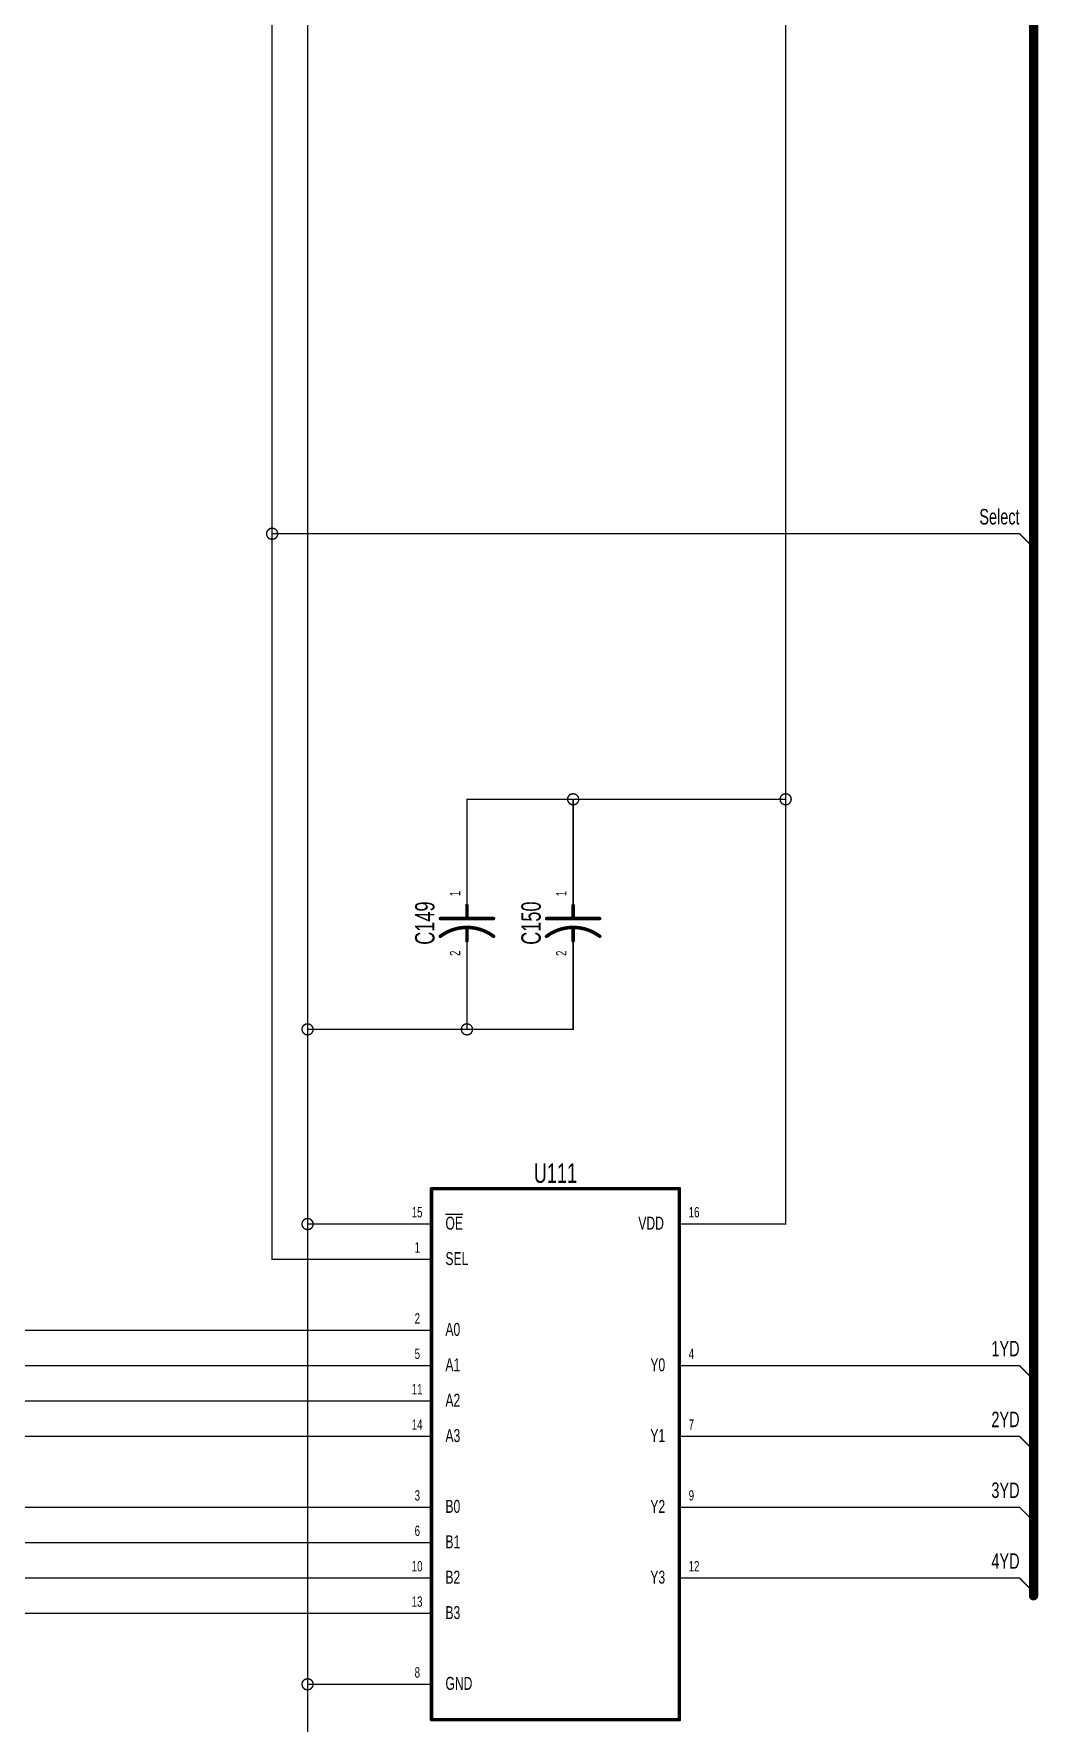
# Model space of a CAD drawing. Extents: x 0 to 23.8, y -0.1 to 21.2.
# Drawn here: x 9.877 to 12.713, y 2.299 to 7.071 of the extents above; entities that cross this region are included whole.
import ezdxf
from ezdxf.enums import TextEntityAlignment as Align

# ---------------------------------------------------------------- set-up
doc = ezdxf.new("R2010")
doc.units = 0
for name, color, linetype in [('Bus', 180, 'CONTINUOUS'), ('Element', 253, 'CONTINUOUS'), ('Net', 50, 'CONTINUOUS'), ('Pin', 50, 'CONTINUOUS')]:
    doc.layers.add(name, color=color, linetype=linetype)

msp = doc.modelspace()

# ---------------------------------------------------------------- linework, layer by layer
at = {"layer": 'Bus', "linetype": 'CONTINUOUS', "const_width": 0.0262}
msp.add_lwpolyline([(12.7, 19.7091), (12.7, 2.6591)], dxfattribs=at)
at = {"layer": 'Bus', "linetype": 'CONTINUOUS', "const_width": 0.0131}
msp.add_lwpolyline([(12.6934, 2.6591, 1), (12.7066, 2.6591, 1), (12.6934, 2.6591, 1)], format="xyb", dxfattribs=at)
at = {"layer": 'Element', "linetype": 'CONTINUOUS'}
for points, const_width in [([(11.1, 4.6091), (11.1, 4.5721)], 0.0098), ([(11.4, 4.6091), (11.4, 4.5721)], 0.0098), ([(11.1752, 4.5219), (11.1686, 4.5265), (11.1617, 4.5307), (11.1546, 4.5345), (11.1472, 4.5378), (11.1397, 4.5406), (11.1319, 4.5429), (11.1241, 4.5447), (11.1161, 4.546), (11.1081, 4.5468), (11.1, 4.5471), (11.0919, 4.5468), (11.0839, 4.546), (11.0759, 4.5447), (11.0681, 4.5429), (11.0603, 4.5406), (11.0528, 4.5378), (11.0454, 4.5345), (11.0383, 4.5307), (11.0314, 4.5265), (11.0248, 4.5219)], 0.01), ([(11.025, 4.5721), (11.175, 4.5721)], 0.0098), ([(11.1, 4.5471), (11.1, 4.5091)], 0.0098), ([(11.4752, 4.5219), (11.4686, 4.5265), (11.4617, 4.5307), (11.4546, 4.5345), (11.4472, 4.5378), (11.4397, 4.5406), (11.4319, 4.5429), (11.4241, 4.5447), (11.4161, 4.546), (11.4081, 4.5468), (11.4, 4.5471), (11.3919, 4.5468), (11.3839, 4.546), (11.3759, 4.5447), (11.3681, 4.5429), (11.3603, 4.5406), (11.3528, 4.5378), (11.3454, 4.5345), (11.3383, 4.5307), (11.3314, 4.5265), (11.3248, 4.5219)], 0.01), ([(11.325, 4.5721), (11.475, 4.5721)], 0.0098), ([(11.4, 4.5471), (11.4, 4.5091)], 0.0098), ([(11, 2.3091), (11, 3.8091)], 0.0098), ([(11, 3.8091), (11.7, 3.8091)], 0.0098), ([(11.7, 3.8091), (11.7, 2.3091)], 0.0098), ([(11, 2.3091), (11.7, 2.3091)], 0.0098)]:
    msp.add_lwpolyline(points, dxfattribs=dict(at, const_width=const_width))
for points, const_width in [([(11.0975, 4.6091, 1), (11.1025, 4.6091, 1), (11.0975, 4.6091, 1)], 0.0049), ([(11.3975, 4.6091, 1), (11.4025, 4.6091, 1), (11.3975, 4.6091, 1)], 0.0049), ([(11.0225, 4.5721, 1), (11.0275, 4.5721, 1), (11.0225, 4.5721, 1)], 0.0049), ([(11.0975, 4.5721, 1), (11.1025, 4.5721, 1), (11.0975, 4.5721, 1)], 0.0049), ([(11.0975, 4.5471, 1), (11.1025, 4.5471, 1), (11.0975, 4.5471, 1)], 0.0049), ([(11.1725, 4.5721, 1), (11.1775, 4.5721, 1), (11.1725, 4.5721, 1)], 0.0049), ([(11.3225, 4.5721, 1), (11.3275, 4.5721, 1), (11.3225, 4.5721, 1)], 0.0049), ([(11.3975, 4.5721, 1), (11.4025, 4.5721, 1), (11.3975, 4.5721, 1)], 0.0049), ([(11.3975, 4.5471, 1), (11.4025, 4.5471, 1), (11.3975, 4.5471, 1)], 0.0049), ([(11.4725, 4.5721, 1), (11.4775, 4.5721, 1), (11.4725, 4.5721, 1)], 0.0049), ([(11.0223, 4.5219, 1), (11.0273, 4.5219, 1), (11.0223, 4.5219, 1)], 0.005), ([(11.0975, 4.5091, 1), (11.1025, 4.5091, 1), (11.0975, 4.5091, 1)], 0.0049), ([(11.1727, 4.5219, 1), (11.1777, 4.5219, 1), (11.1727, 4.5219, 1)], 0.005), ([(11.3223, 4.5219, 1), (11.3273, 4.5219, 1), (11.3223, 4.5219, 1)], 0.005), ([(11.3975, 4.5091, 1), (11.4025, 4.5091, 1), (11.3975, 4.5091, 1)], 0.0049), ([(11.4727, 4.5219, 1), (11.4777, 4.5219, 1), (11.4727, 4.5219, 1)], 0.005), ([(10.9975, 3.8091, 1), (11.0025, 3.8091, 1), (10.9975, 3.8091, 1)], 0.0049), ([(10.9975, 3.8091, 1), (11.0025, 3.8091, 1), (10.9975, 3.8091, 1)], 0.0049), ([(11.6975, 3.8091, 1), (11.7025, 3.8091, 1), (11.6975, 3.8091, 1)], 0.0049), ([(11.6975, 3.8091, 1), (11.7025, 3.8091, 1), (11.6975, 3.8091, 1)], 0.0049), ([(10.9975, 2.3091, 1), (11.0025, 2.3091, 1), (10.9975, 2.3091, 1)], 0.0049), ([(10.9975, 2.3091, 1), (11.0025, 2.3091, 1), (10.9975, 2.3091, 1)], 0.0049), ([(11.6975, 2.3091, 1), (11.7025, 2.3091, 1), (11.6975, 2.3091, 1)], 0.0049), ([(11.6975, 2.3091, 1), (11.7025, 2.3091, 1), (11.6975, 2.3091, 1)], 0.0049)]:
    msp.add_lwpolyline(points, format="xyb", dxfattribs=dict(at, const_width=const_width))
at = {"layer": 'Net', "linetype": 'CONTINUOUS', "const_width": 0.0039}
for points in [[(12, 3.7091), (12, 9.3091)], [(10.55, 9.2091), (10.55, 5.6591)], [(10.65, 8.0091), (10.65, 2.2591)], [(10.5343, 5.6591), (10.535, 5.6542), (10.5373, 5.6498), (10.5407, 5.6463), (10.5451, 5.6441), (10.55, 5.6433), (10.5549, 5.6441), (10.5593, 5.6463), (10.5627, 5.6498), (10.565, 5.6542), (10.5657, 5.6591), (10.565, 5.6639), (10.5627, 5.6683), (10.5593, 5.6718), (10.5549, 5.674), (10.55, 5.6748), (10.5451, 5.674), (10.5407, 5.6718), (10.5373, 5.6683), (10.535, 5.6639), (10.5343, 5.6591)], [(10.55, 3.6091), (10.55, 5.6591)], [(10.55, 5.6591), (12.6606, 5.6591)], [(12.6606, 5.6591), (12.7, 5.6197)], [(11.3843, 4.9091), (11.385, 4.9042), (11.3873, 4.8998), (11.3907, 4.8963), (11.3951, 4.8941), (11.4, 4.8933), (11.4049, 4.8941), (11.4093, 4.8963), (11.4127, 4.8998), (11.415, 4.9042), (11.4157, 4.9091), (11.415, 4.9139), (11.4127, 4.9183), (11.4093, 4.9218), (11.4049, 4.924), (11.4, 4.9248), (11.3951, 4.924), (11.3907, 4.9218), (11.3873, 4.9183), (11.385, 4.9139), (11.3843, 4.9091)], [(11.9843, 4.9091), (11.985, 4.9042), (11.9873, 4.8998), (11.9907, 4.8963), (11.9951, 4.8941), (12, 4.8933), (12.0049, 4.8941), (12.0093, 4.8963), (12.0127, 4.8998), (12.015, 4.9042), (12.0157, 4.9091), (12.015, 4.9139), (12.0127, 4.9183), (12.0093, 4.9218), (12.0049, 4.924), (12, 4.9248), (11.9951, 4.924), (11.9907, 4.9218), (11.9873, 4.9183), (11.985, 4.9139), (11.9843, 4.9091)], [(11.1, 4.7591), (11.1, 4.9091)], [(11.1, 4.9091), (12, 4.9091)], [(11.4, 4.7591), (11.4, 4.9091)], [(11.1, 4.3591), (11.1, 4.2591)], [(11.4, 4.3591), (11.4, 4.2591)], [(10.6343, 4.2591), (10.635, 4.2542), (10.6373, 4.2498), (10.6407, 4.2463), (10.6451, 4.2441), (10.65, 4.2433), (10.6549, 4.2441), (10.6593, 4.2463), (10.6627, 4.2498), (10.665, 4.2542), (10.6657, 4.2591), (10.665, 4.2639), (10.6627, 4.2683), (10.6593, 4.2718), (10.6549, 4.274), (10.65, 4.2748), (10.6451, 4.274), (10.6407, 4.2718), (10.6373, 4.2683), (10.635, 4.2639), (10.6343, 4.2591)], [(11.1, 4.2591), (10.65, 4.2591)], [(11.0843, 4.2591), (11.085, 4.2542), (11.0873, 4.2498), (11.0907, 4.2463), (11.0951, 4.2441), (11.1, 4.2433), (11.1049, 4.2441), (11.1093, 4.2463), (11.1127, 4.2498), (11.115, 4.2542), (11.1157, 4.2591), (11.115, 4.2639), (11.1127, 4.2683), (11.1093, 4.2718), (11.1049, 4.274), (11.1, 4.2748), (11.0951, 4.274), (11.0907, 4.2718), (11.0873, 4.2683), (11.085, 4.2639), (11.0843, 4.2591)], [(11.4, 4.2591), (11.1, 4.2591)], [(10.6343, 3.7091), (10.635, 3.7042), (10.6373, 3.6998), (10.6407, 3.6963), (10.6451, 3.6941), (10.65, 3.6933), (10.6549, 3.6941), (10.6593, 3.6963), (10.6627, 3.6998), (10.665, 3.7042), (10.6657, 3.7091), (10.665, 3.7139), (10.6627, 3.7183), (10.6593, 3.7218), (10.6549, 3.724), (10.65, 3.7248), (10.6451, 3.724), (10.6407, 3.7218), (10.6373, 3.7183), (10.635, 3.7139), (10.6343, 3.7091)], [(10.85, 3.7091), (10.65, 3.7091)], [(11.85, 3.7091), (12, 3.7091)], [(10.85, 3.6091), (10.55, 3.6091)], [(10.85, 3.4091), (9.8, 3.4091)], [(10.85, 3.3091), (9.75, 3.3091)], [(11.85, 3.3091), (12.6606, 3.3091)], [(12.6606, 3.3091), (12.7, 3.2697)], [(10.85, 3.2091), (9.7, 3.2091)], [(10.85, 3.1091), (9.65, 3.1091)], [(11.85, 3.1091), (12.6606, 3.1091)], [(12.6606, 3.1091), (12.7, 3.0697)], [(10.85, 2.9091), (9.6, 2.9091)], [(11.85, 2.9091), (12.6606, 2.9091)], [(12.6606, 2.9091), (12.7, 2.8697)], [(10.85, 2.8091), (9.55, 2.8091)], [(10.85, 2.7091), (9.5, 2.7091)], [(11.85, 2.7091), (12.6606, 2.7091)], [(12.6606, 2.7091), (12.7, 2.6697)], [(10.85, 2.6091), (9.45, 2.6091)], [(10.6343, 2.4091), (10.635, 2.4042), (10.6373, 2.3998), (10.6407, 2.3963), (10.6451, 2.3941), (10.65, 2.3933), (10.6549, 2.3941), (10.6593, 2.3963), (10.6627, 2.3998), (10.665, 2.4042), (10.6657, 2.4091), (10.665, 2.4139), (10.6627, 2.4183), (10.6593, 2.4218), (10.6549, 2.424), (10.65, 2.4248), (10.6451, 2.424), (10.6407, 2.4218), (10.6373, 2.4183), (10.635, 2.4139), (10.6343, 2.4091)], [(10.85, 2.4091), (10.65, 2.4091)]]:
    msp.add_lwpolyline(points, dxfattribs=at)
at = {"layer": 'Net', "linetype": 'CONTINUOUS', "const_width": 0.002}
for points in [[(10.5333, 5.6591, 1), (10.5352, 5.6591, 1), (10.5333, 5.6591, 1)], [(10.549, 5.6591, 1), (10.551, 5.6591, 1), (10.549, 5.6591, 1)], [(10.549, 5.6591, 1), (10.551, 5.6591, 1), (10.549, 5.6591, 1)], [(10.549, 5.6591, 1), (10.551, 5.6591, 1), (10.549, 5.6591, 1)], [(12.6596, 5.6591, 1), (12.6616, 5.6591, 1), (12.6596, 5.6591, 1)], [(12.6596, 5.6591, 1), (12.6616, 5.6591, 1), (12.6596, 5.6591, 1)], [(12.699, 5.6197, 1), (12.701, 5.6197, 1), (12.699, 5.6197, 1)], [(11.099, 4.9091, 1), (11.101, 4.9091, 1), (11.099, 4.9091, 1)], [(11.099, 4.9091, 1), (11.101, 4.9091, 1), (11.099, 4.9091, 1)], [(11.3833, 4.9091, 1), (11.3852, 4.9091, 1), (11.3833, 4.9091, 1)], [(11.399, 4.9091, 1), (11.401, 4.9091, 1), (11.399, 4.9091, 1)], [(11.9833, 4.9091, 1), (11.9852, 4.9091, 1), (11.9833, 4.9091, 1)], [(11.999, 4.9091, 1), (12.001, 4.9091, 1), (11.999, 4.9091, 1)], [(11.099, 4.7591, 1), (11.101, 4.7591, 1), (11.099, 4.7591, 1)], [(11.399, 4.7591, 1), (11.401, 4.7591, 1), (11.399, 4.7591, 1)], [(11.099, 4.3591, 1), (11.101, 4.3591, 1), (11.099, 4.3591, 1)], [(11.399, 4.3591, 1), (11.401, 4.3591, 1), (11.399, 4.3591, 1)], [(10.6333, 4.2591, 1), (10.6352, 4.2591, 1), (10.6333, 4.2591, 1)], [(10.649, 4.2591, 1), (10.651, 4.2591, 1), (10.649, 4.2591, 1)], [(11.0833, 4.2591, 1), (11.0852, 4.2591, 1), (11.0833, 4.2591, 1)], [(11.099, 4.2591, 1), (11.101, 4.2591, 1), (11.099, 4.2591, 1)], [(11.099, 4.2591, 1), (11.101, 4.2591, 1), (11.099, 4.2591, 1)], [(11.099, 4.2591, 1), (11.101, 4.2591, 1), (11.099, 4.2591, 1)], [(11.399, 4.2591, 1), (11.401, 4.2591, 1), (11.399, 4.2591, 1)], [(11.399, 4.2591, 1), (11.401, 4.2591, 1), (11.399, 4.2591, 1)], [(10.6333, 3.7091, 1), (10.6352, 3.7091, 1), (10.6333, 3.7091, 1)], [(10.649, 3.7091, 1), (10.651, 3.7091, 1), (10.649, 3.7091, 1)], [(10.849, 3.7091, 1), (10.851, 3.7091, 1), (10.849, 3.7091, 1)], [(11.849, 3.7091, 1), (11.851, 3.7091, 1), (11.849, 3.7091, 1)], [(11.999, 3.7091, 1), (12.001, 3.7091, 1), (11.999, 3.7091, 1)], [(11.999, 3.7091, 1), (12.001, 3.7091, 1), (11.999, 3.7091, 1)], [(10.549, 3.6091, 1), (10.551, 3.6091, 1), (10.549, 3.6091, 1)], [(10.549, 3.6091, 1), (10.551, 3.6091, 1), (10.549, 3.6091, 1)], [(10.849, 3.6091, 1), (10.851, 3.6091, 1), (10.849, 3.6091, 1)], [(10.849, 3.4091, 1), (10.851, 3.4091, 1), (10.849, 3.4091, 1)], [(10.849, 3.3091, 1), (10.851, 3.3091, 1), (10.849, 3.3091, 1)], [(11.849, 3.3091, 1), (11.851, 3.3091, 1), (11.849, 3.3091, 1)], [(12.6596, 3.3091, 1), (12.6616, 3.3091, 1), (12.6596, 3.3091, 1)], [(12.6596, 3.3091, 1), (12.6616, 3.3091, 1), (12.6596, 3.3091, 1)], [(12.699, 3.2697, 1), (12.701, 3.2697, 1), (12.699, 3.2697, 1)], [(10.849, 3.2091, 1), (10.851, 3.2091, 1), (10.849, 3.2091, 1)], [(10.849, 3.1091, 1), (10.851, 3.1091, 1), (10.849, 3.1091, 1)], [(11.849, 3.1091, 1), (11.851, 3.1091, 1), (11.849, 3.1091, 1)], [(12.6596, 3.1091, 1), (12.6616, 3.1091, 1), (12.6596, 3.1091, 1)], [(12.6596, 3.1091, 1), (12.6616, 3.1091, 1), (12.6596, 3.1091, 1)], [(12.699, 3.0697, 1), (12.701, 3.0697, 1), (12.699, 3.0697, 1)], [(10.849, 2.9091, 1), (10.851, 2.9091, 1), (10.849, 2.9091, 1)], [(11.849, 2.9091, 1), (11.851, 2.9091, 1), (11.849, 2.9091, 1)], [(12.6596, 2.9091, 1), (12.6616, 2.9091, 1), (12.6596, 2.9091, 1)], [(12.6596, 2.9091, 1), (12.6616, 2.9091, 1), (12.6596, 2.9091, 1)], [(12.699, 2.8697, 1), (12.701, 2.8697, 1), (12.699, 2.8697, 1)], [(10.849, 2.8091, 1), (10.851, 2.8091, 1), (10.849, 2.8091, 1)], [(10.849, 2.7091, 1), (10.851, 2.7091, 1), (10.849, 2.7091, 1)], [(11.849, 2.7091, 1), (11.851, 2.7091, 1), (11.849, 2.7091, 1)], [(12.6596, 2.7091, 1), (12.6616, 2.7091, 1), (12.6596, 2.7091, 1)], [(12.6596, 2.7091, 1), (12.6616, 2.7091, 1), (12.6596, 2.7091, 1)], [(12.699, 2.6697, 1), (12.701, 2.6697, 1), (12.699, 2.6697, 1)], [(10.849, 2.6091, 1), (10.851, 2.6091, 1), (10.849, 2.6091, 1)], [(10.6333, 2.4091, 1), (10.6352, 2.4091, 1), (10.6333, 2.4091, 1)], [(10.649, 2.4091, 1), (10.651, 2.4091, 1), (10.649, 2.4091, 1)], [(10.849, 2.4091, 1), (10.851, 2.4091, 1), (10.849, 2.4091, 1)]]:
    msp.add_lwpolyline(points, format="xyb", dxfattribs=at)
at = {"layer": 'Pin', "linetype": 'CONTINUOUS', "const_width": 0.0039}
for points in [[(11.1, 4.6091), (11.1, 4.7591)], [(11.4, 4.6091), (11.4, 4.7591)], [(11.1, 4.5091), (11.1, 4.3591)], [(11.4, 4.5091), (11.4, 4.3591)], [(11, 3.7091), (10.85, 3.7091)], [(11.7, 3.7091), (11.85, 3.7091)], [(11, 3.6091), (10.85, 3.6091)], [(11, 3.4091), (10.85, 3.4091)], [(11, 3.3091), (10.85, 3.3091)], [(11.7, 3.3091), (11.85, 3.3091)], [(11, 3.2091), (10.85, 3.2091)], [(11, 3.1091), (10.85, 3.1091)], [(11.7, 3.1091), (11.85, 3.1091)], [(11, 2.9091), (10.85, 2.9091)], [(11.7, 2.9091), (11.85, 2.9091)], [(11, 2.8091), (10.85, 2.8091)], [(11, 2.7091), (10.85, 2.7091)], [(11.7, 2.7091), (11.85, 2.7091)], [(11, 2.6091), (10.85, 2.6091)], [(11, 2.4091), (10.85, 2.4091)]]:
    msp.add_lwpolyline(points, dxfattribs=at)
at = {"layer": 'Pin', "linetype": 'CONTINUOUS', "const_width": 0.002}
for points in [[(11.099, 4.7591, 1), (11.101, 4.7591, 1), (11.099, 4.7591, 1)], [(11.399, 4.7591, 1), (11.401, 4.7591, 1), (11.399, 4.7591, 1)], [(11.099, 4.6091, 1), (11.101, 4.6091, 1), (11.099, 4.6091, 1)], [(11.399, 4.6091, 1), (11.401, 4.6091, 1), (11.399, 4.6091, 1)], [(11.099, 4.5091, 1), (11.101, 4.5091, 1), (11.099, 4.5091, 1)], [(11.399, 4.5091, 1), (11.401, 4.5091, 1), (11.399, 4.5091, 1)], [(11.099, 4.3591, 1), (11.101, 4.3591, 1), (11.099, 4.3591, 1)], [(11.399, 4.3591, 1), (11.401, 4.3591, 1), (11.399, 4.3591, 1)], [(10.849, 3.7091, 1), (10.851, 3.7091, 1), (10.849, 3.7091, 1)], [(10.999, 3.7091, 1), (11.001, 3.7091, 1), (10.999, 3.7091, 1)], [(11.699, 3.7091, 1), (11.701, 3.7091, 1), (11.699, 3.7091, 1)], [(11.849, 3.7091, 1), (11.851, 3.7091, 1), (11.849, 3.7091, 1)], [(10.849, 3.6091, 1), (10.851, 3.6091, 1), (10.849, 3.6091, 1)], [(10.999, 3.6091, 1), (11.001, 3.6091, 1), (10.999, 3.6091, 1)], [(10.849, 3.4091, 1), (10.851, 3.4091, 1), (10.849, 3.4091, 1)], [(10.999, 3.4091, 1), (11.001, 3.4091, 1), (10.999, 3.4091, 1)], [(10.849, 3.3091, 1), (10.851, 3.3091, 1), (10.849, 3.3091, 1)], [(10.999, 3.3091, 1), (11.001, 3.3091, 1), (10.999, 3.3091, 1)], [(11.699, 3.3091, 1), (11.701, 3.3091, 1), (11.699, 3.3091, 1)], [(11.849, 3.3091, 1), (11.851, 3.3091, 1), (11.849, 3.3091, 1)], [(10.849, 3.2091, 1), (10.851, 3.2091, 1), (10.849, 3.2091, 1)], [(10.999, 3.2091, 1), (11.001, 3.2091, 1), (10.999, 3.2091, 1)], [(10.849, 3.1091, 1), (10.851, 3.1091, 1), (10.849, 3.1091, 1)], [(10.999, 3.1091, 1), (11.001, 3.1091, 1), (10.999, 3.1091, 1)], [(11.699, 3.1091, 1), (11.701, 3.1091, 1), (11.699, 3.1091, 1)], [(11.849, 3.1091, 1), (11.851, 3.1091, 1), (11.849, 3.1091, 1)], [(10.849, 2.9091, 1), (10.851, 2.9091, 1), (10.849, 2.9091, 1)], [(10.999, 2.9091, 1), (11.001, 2.9091, 1), (10.999, 2.9091, 1)], [(11.699, 2.9091, 1), (11.701, 2.9091, 1), (11.699, 2.9091, 1)], [(11.849, 2.9091, 1), (11.851, 2.9091, 1), (11.849, 2.9091, 1)], [(10.849, 2.8091, 1), (10.851, 2.8091, 1), (10.849, 2.8091, 1)], [(10.999, 2.8091, 1), (11.001, 2.8091, 1), (10.999, 2.8091, 1)], [(10.849, 2.7091, 1), (10.851, 2.7091, 1), (10.849, 2.7091, 1)], [(10.999, 2.7091, 1), (11.001, 2.7091, 1), (10.999, 2.7091, 1)], [(11.699, 2.7091, 1), (11.701, 2.7091, 1), (11.699, 2.7091, 1)], [(11.849, 2.7091, 1), (11.851, 2.7091, 1), (11.849, 2.7091, 1)], [(10.849, 2.6091, 1), (10.851, 2.6091, 1), (10.849, 2.6091, 1)], [(10.999, 2.6091, 1), (11.001, 2.6091, 1), (10.999, 2.6091, 1)], [(10.849, 2.4091, 1), (10.851, 2.4091, 1), (10.849, 2.4091, 1)], [(10.999, 2.4091, 1), (11.001, 2.4091, 1), (10.999, 2.4091, 1)]]:
    msp.add_lwpolyline(points, format="xyb", dxfattribs=at)

# ---------------------------------------------------------------- texts
at = {"layer": 'Element', "width": 0.7}
for s, p in [('C149', (11.0248, 4.5591)), ('C150', (11.3248, 4.5591))]:
    msp.add_text(s, height=0.0547, rotation=90, dxfattribs=at).set_placement(p, align=Align.BOTTOM_CENTER)
msp.add_text('U111', height=0.0547, dxfattribs=at).set_placement((11.35, 3.8091), align=Align.BOTTOM_CENTER)
at = {"layer": 'Net', "width": 0.7}
for s, p in [('Select', (12.6606, 5.6722)), ('1YD', (12.6606, 3.3222)), ('2YD', (12.6606, 3.1222)), ('3YD', (12.6606, 2.9222)), ('4YD', (12.6606, 2.7222))]:
    msp.add_text(s, height=0.0437, dxfattribs=at).set_placement(p, align=Align.BOTTOM_RIGHT)
at = {"layer": 'Pin', "width": 0.7}
for s, p in [('1', (11.0519, 4.6353)), ('1', (11.3519, 4.6353)), ('2', (11.0519, 4.4664)), ('2', (11.3519, 4.4664))]:
    msp.add_text(s, height=0.0292, rotation=90, dxfattribs=at).set_placement(p, align=Align.TOP_LEFT)
for s, height, p in [('15', 0.0292, (10.9442, 3.7572)), ('%%oOE', 0.0365, (11.0394, 3.7298)), ('VDD', 0.0365, (11.5841, 3.7298)), ('16', 0.0292, (11.7262, 3.7572)), ('1', 0.0292, (10.9524, 3.6572)), ('SEL', 0.0365, (11.0394, 3.6298)), ('2', 0.0292, (10.9524, 3.4572)), ('A0', 0.0365, (11.0394, 3.4298)), ('5', 0.0292, (10.9524, 3.3572)), ('4', 0.0292, (11.7262, 3.3572)), ('A1', 0.0365, (11.0394, 3.3298)), ('Y0', 0.0365, (11.618, 3.3298)), ('11', 0.0292, (10.9442, 3.2572)), ('A2', 0.0365, (11.0394, 3.2298)), ('14', 0.0292, (10.9442, 3.1572)), ('7', 0.0292, (11.7262, 3.1572)), ('A3', 0.0365, (11.0394, 3.1298)), ('Y1', 0.0365, (11.618, 3.1298)), ('3', 0.0292, (10.9524, 2.9572)), ('B0', 0.0365, (11.0394, 2.9298)), ('Y2', 0.0365, (11.618, 2.9298)), ('9', 0.0292, (11.7262, 2.9572)), ('6', 0.0292, (10.9524, 2.8572)), ('B1', 0.0365, (11.0394, 2.8298)), ('10', 0.0292, (10.9442, 2.7572)), ('B2', 0.0365, (11.0394, 2.7298)), ('Y3', 0.0365, (11.618, 2.7298)), ('12', 0.0292, (11.7262, 2.7572)), ('13', 0.0292, (10.9442, 2.6572)), ('B3', 0.0365, (11.0394, 2.6298)), ('8', 0.0292, (10.9524, 2.4572)), ('GND', 0.0365, (11.0394, 2.4298))]:
    msp.add_text(s, height=height, dxfattribs=at).set_placement(p, align=Align.TOP_LEFT)

doc.saveas('drawing.dxf')
